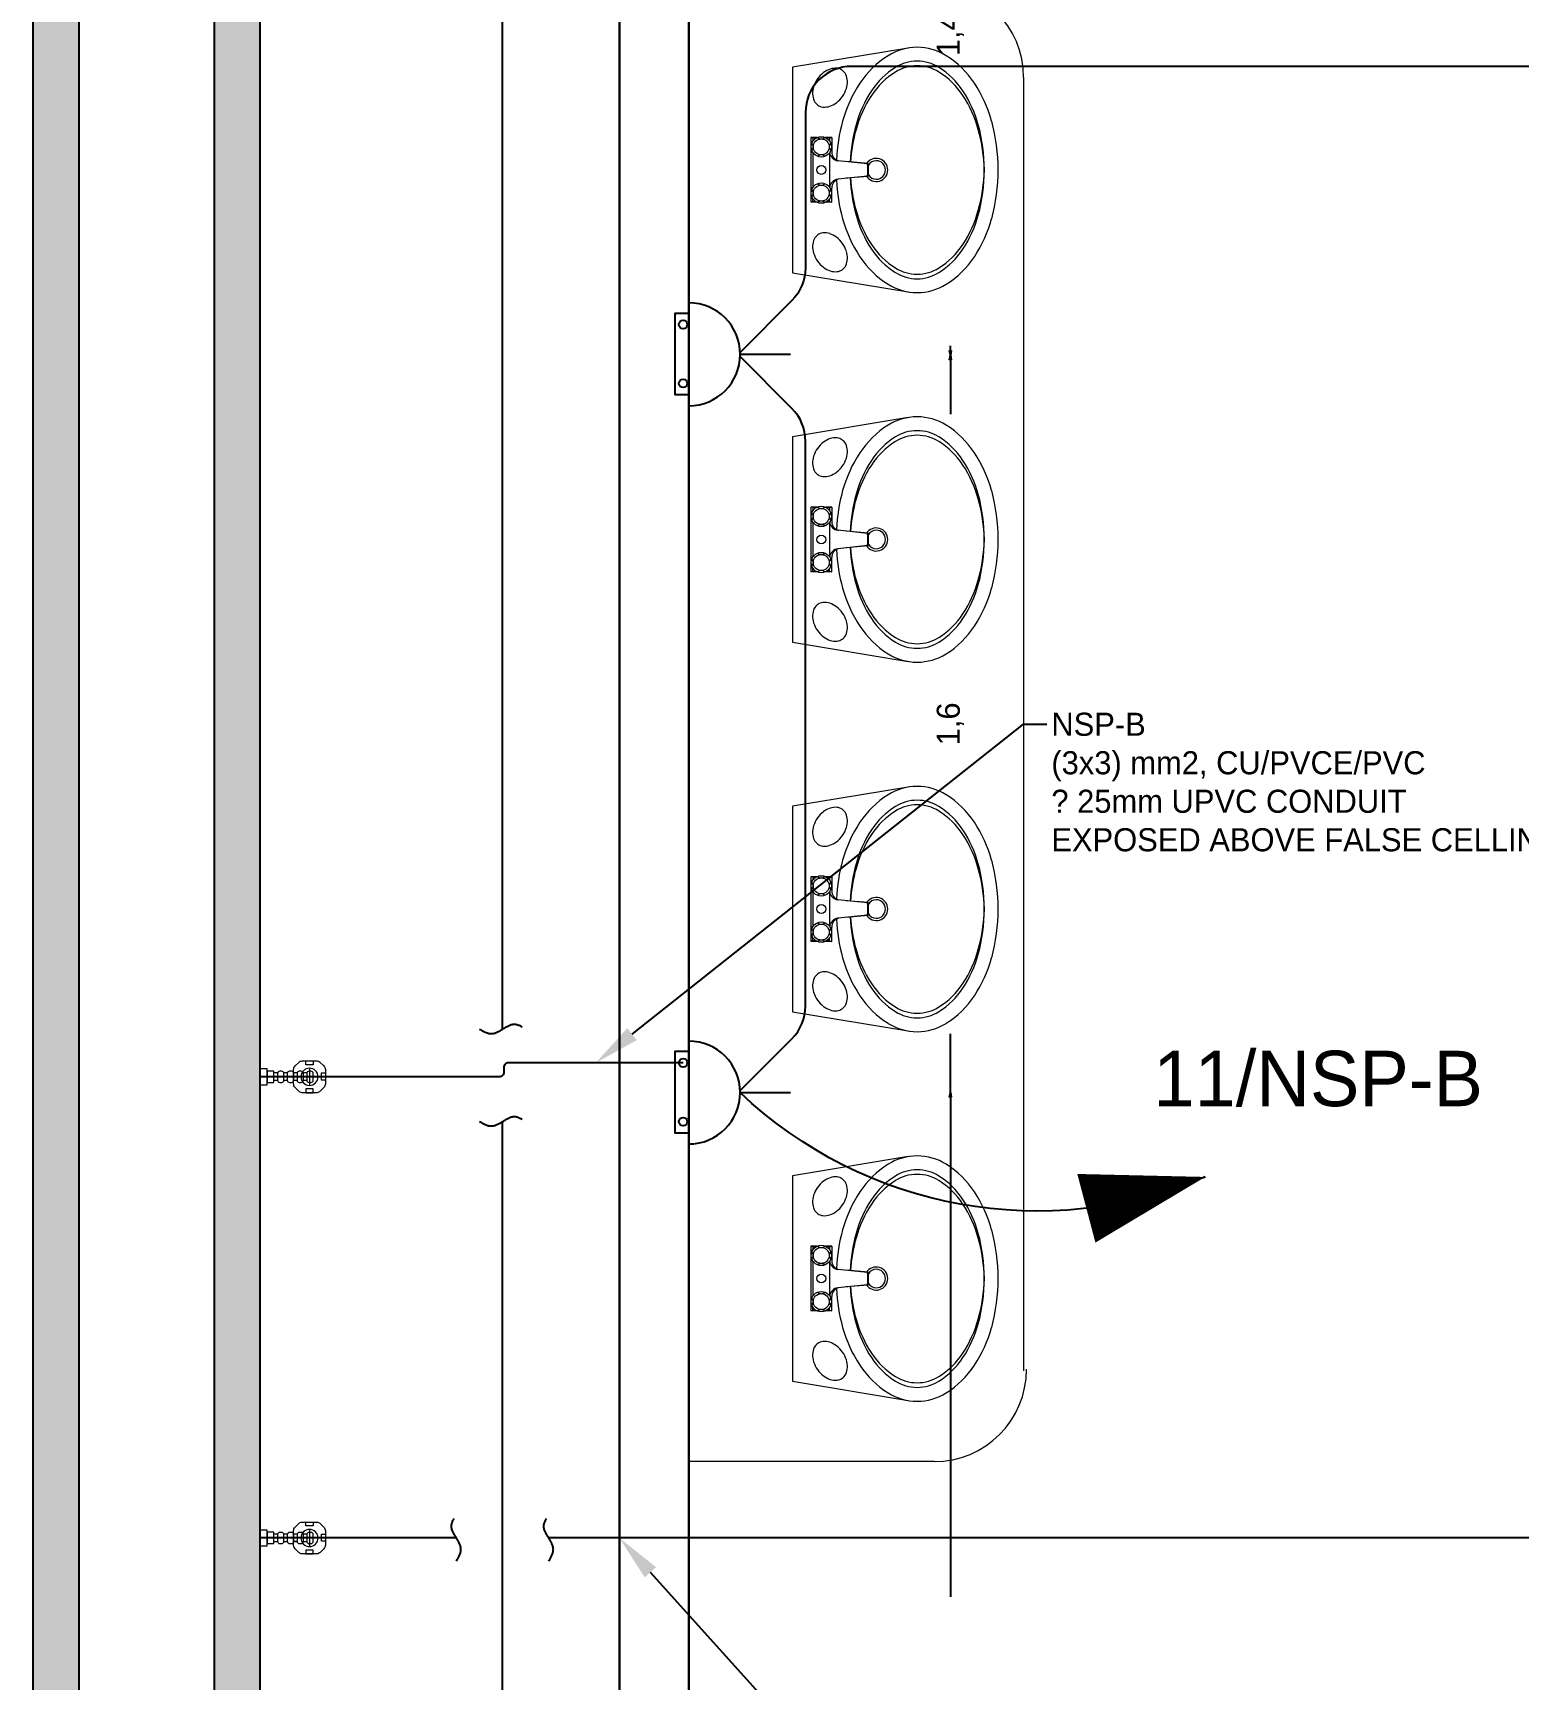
# Model space of a CAD drawing. Extents: x -1451 to 148, y -12854 to 856.
# Drawn here: x 44.856 to 48.07, y 341.45 to 345.014 of the extents above; entities that cross this region are included whole.
import ezdxf
from ezdxf import colors
from ezdxf.entities.mleader import LeaderData, LeaderLine
from ezdxf.enums import TextEntityAlignment as Align
from ezdxf.math import Vec2, Vec3

# ---------------------------------------------------------------- set-up
doc = ezdxf.new("R2010")
doc.units = 0
doc.header["$LTSCALE"] = 0.15
doc.linetypes.add('CONTINOUS', pattern=[0])
doc.linetypes.add('HIDDEN', pattern=[0.375, 0.25, -0.125])
doc.layers.get('0').update_dxf_attribs({"color": 252})
doc.layers.get('Defpoints').update_dxf_attribs({"color": 252})
for name, color, linetype in [('0 BDH', 252, 'Continuous'), ('0 NORMAL WIRING', 252, 'Continuous'), ('0 sockets', 252, 'Continuous'), ('0 TEXTT', 4, 'Continuous'), ('0 TRATS', 252, 'Continuous'), ('0 WIRING 3', 4, 'Continuous'), ('AUTOINCR', 7, 'Continuous'), ('CPTOOLS-TRAY', 1, 'Continuous'), ('E-SOCK', 2, 'Continuous'), ('TEXT', 3, 'Continuous'), ('WIRING', 4, 'Continuous')]:
    doc.layers.add(name, color=color, linetype=linetype)
for name, color, linetype, lineweight in [('0 DIM', 6, 'Continuous', 5), ('0 LEGEND', 140, 'Continuous', 0), ('anal', 252, 'Continuous', 20), ('EL-PULL BOX-50', 3, 'Continuous', 0), ('FIXT', 252, 'Continuous', 9), ('TMG-LC-ACCEORISE', 1, 'Continuous', 0), ('wall', 252, 'Continuous', 30)]:
    doc.layers.add(name, color=color, linetype=linetype, lineweight=lineweight)
doc.dimstyles.new('ISO-25', dxfattribs={"dimtxt": 0.05, "dimasz": 0.01, "dimexe": 0, "dimexo": 0, "dimtad": 0, "dimtoh": 1, "dimtxsty": 'Standard', "dimblk": 'CLOSED', "dimcen": 2.5, "dimse1": 1, "dimse2": 1, "dimclrd": 1, "dimadec": 0, "dimazin": 0, "dimtfac": 1, "dimtix": 1, "dimtmove": 1, "dimatfit": 0, "dimfxl": 1, "dimarcsym": 0})

# ---------------------------------------------------------------- blocks, each defined once
blk = doc.blocks.new('ARCH')
at = {"layer": 'anal'}
for p, q in [((47, 344.9171), (47, 342.1171)), ((46.8062, 341.9207), (46.275, 341.9207))]:
    blk.add_line(p, q, dxfattribs=at)
for centre, start, end in [((46.8, 344.9171), 0, 90), ((46.8062, 342.1207), 270, 0)]:
    blk.add_arc(centre, 0.2, start, end, dxfattribs=at)
at = {"layer": 'FIXT'}
for p, q in [((46.7501, 344.981), (46.5, 344.9396)), ((46.5, 344.9396), (46.5, 344.4946)), ((46.544, 344.7861), (46.5395, 344.7871)), ((46.5528, 344.7871), (46.5395, 344.7871)), ((46.5395, 344.7871), (46.5395, 344.6471)), ((46.544, 344.7861), (46.544, 344.7797)), ((46.5509, 344.7861), (46.544, 344.7861)), ((46.5845, 344.7871), (46.5712, 344.7871)), ((46.58, 344.7861), (46.5731, 344.7861)), ((46.58, 344.7861), (46.5845, 344.7871)), ((46.58, 344.7861), (46.58, 344.7797)), ((46.5845, 344.7871), (46.5845, 344.7562)), ((46.544, 344.7544), (46.544, 344.6797)), ((46.58, 344.7544), (46.58, 344.6797)), ((46.6621, 344.7303), (46.5979, 344.737)), ((46.6635, 344.7311), (46.616, 344.7351)), ((46.6621, 344.7303), (46.6635, 344.7311)), ((46.6621, 344.7038), (46.5979, 344.6971)), ((46.6635, 344.7031), (46.616, 344.699)), ((46.6621, 344.7038), (46.6635, 344.7031)), ((46.544, 344.6481), (46.544, 344.6544)), ((46.58, 344.6481), (46.58, 344.6544)), ((46.5845, 344.6471), (46.5845, 344.6779)), ((46.544, 344.6481), (46.5395, 344.6471)), ((46.5528, 344.6471), (46.5395, 344.6471)), ((46.5509, 344.6481), (46.544, 344.6481)), ((46.5845, 344.6471), (46.5712, 344.6471)), ((46.58, 344.6481), (46.5731, 344.6481)), ((46.58, 344.6481), (46.5845, 344.6471)), ((46.5, 344.4946), (46.7501, 344.4532)), ((46.7501, 344.181), (46.5, 344.1396)), ((46.5, 344.1396), (46.5, 343.6946)), ((46.544, 343.9861), (46.5395, 343.9871)), ((46.5528, 343.9871), (46.5395, 343.9871)), ((46.5395, 343.9871), (46.5395, 343.8471)), ((46.544, 343.9861), (46.544, 343.9797)), ((46.5509, 343.9861), (46.544, 343.9861)), ((46.5845, 343.9871), (46.5712, 343.9871)), ((46.58, 343.9861), (46.5731, 343.9861)), ((46.58, 343.9861), (46.5845, 343.9871)), ((46.58, 343.9861), (46.58, 343.9797)), ((46.5845, 343.9871), (46.5845, 343.9562)), ((46.544, 343.9544), (46.544, 343.8797)), ((46.58, 343.9544), (46.58, 343.8797)), ((46.6621, 343.9303), (46.5979, 343.937)), ((46.6621, 343.9038), (46.5979, 343.8971)), ((46.6635, 343.9311), (46.616, 343.9351)), ((46.6621, 343.9303), (46.6635, 343.9311)), ((46.6621, 343.9038), (46.6635, 343.9031)), ((46.5845, 343.8471), (46.5845, 343.8779)), ((46.6635, 343.9031), (46.616, 343.899)), ((46.544, 343.8481), (46.5395, 343.8471)), ((46.5528, 343.8471), (46.5395, 343.8471)), ((46.544, 343.8481), (46.544, 343.8544)), ((46.5509, 343.8481), (46.544, 343.8481)), ((46.5845, 343.8471), (46.5712, 343.8471)), ((46.58, 343.8481), (46.5731, 343.8481)), ((46.58, 343.8481), (46.58, 343.8544)), ((46.58, 343.8481), (46.5845, 343.8471)), ((46.5, 343.6946), (46.7501, 343.6532)), ((46.7501, 343.381), (46.5, 343.3396)), ((46.5, 343.3396), (46.5, 342.8946)), ((46.5395, 343.1871), (46.5395, 343.0471)), ((46.544, 343.1861), (46.5395, 343.1871)), ((46.5528, 343.1871), (46.5395, 343.1871)), ((46.544, 343.1861), (46.544, 343.1797)), ((46.5509, 343.1861), (46.544, 343.1861)), ((46.5845, 343.1871), (46.5712, 343.1871)), ((46.58, 343.1861), (46.5731, 343.1861)), ((46.58, 343.1861), (46.5845, 343.1871)), ((46.58, 343.1861), (46.58, 343.1797)), ((46.5845, 343.1871), (46.5845, 343.1562)), ((46.544, 343.1544), (46.544, 343.0797)), ((46.58, 343.1544), (46.58, 343.0797)), ((46.6621, 343.1303), (46.5979, 343.137)), ((46.6635, 343.1311), (46.616, 343.1351)), ((46.6621, 343.1303), (46.6635, 343.1311)), ((46.6621, 343.1038), (46.5979, 343.0971)), ((46.6635, 343.1031), (46.616, 343.099)), ((46.6621, 343.1038), (46.6635, 343.1031)), ((46.544, 343.0481), (46.544, 343.0544)), ((46.58, 343.0481), (46.58, 343.0544)), ((46.5845, 343.0471), (46.5845, 343.0779)), ((46.544, 343.0481), (46.5395, 343.0471)), ((46.5528, 343.0471), (46.5395, 343.0471)), ((46.5509, 343.0481), (46.544, 343.0481)), ((46.5845, 343.0471), (46.5712, 343.0471)), ((46.58, 343.0481), (46.5731, 343.0481)), ((46.58, 343.0481), (46.5845, 343.0471)), ((46.5, 342.8946), (46.7501, 342.8532)), ((46.7501, 342.581), (46.5, 342.5396)), ((46.5, 342.5396), (46.5, 342.0946)), ((46.544, 342.3861), (46.5395, 342.3871)), ((46.5528, 342.3871), (46.5395, 342.3871)), ((46.5395, 342.3871), (46.5395, 342.2471)), ((46.544, 342.3861), (46.544, 342.3797)), ((46.5509, 342.3861), (46.544, 342.3861)), ((46.5845, 342.3871), (46.5712, 342.3871)), ((46.58, 342.3861), (46.5731, 342.3861)), ((46.58, 342.3861), (46.5845, 342.3871)), ((46.58, 342.3861), (46.58, 342.3797)), ((46.5845, 342.3871), (46.5845, 342.3562)), ((46.544, 342.3544), (46.544, 342.2797)), ((46.58, 342.3544), (46.58, 342.2797)), ((46.6621, 342.3303), (46.5979, 342.337)), ((46.6621, 342.3038), (46.5979, 342.2971)), ((46.6635, 342.3311), (46.616, 342.3351)), ((46.6635, 342.3031), (46.616, 342.299)), ((46.6621, 342.3303), (46.6635, 342.3311)), ((46.6621, 342.3038), (46.6635, 342.3031)), ((46.5845, 342.2471), (46.5845, 342.2779)), ((46.544, 342.2481), (46.5395, 342.2471)), ((46.5528, 342.2471), (46.5395, 342.2471)), ((46.544, 342.2481), (46.544, 342.2544)), ((46.5509, 342.2481), (46.544, 342.2481)), ((46.5845, 342.2471), (46.5712, 342.2471)), ((46.58, 342.2481), (46.5731, 342.2481)), ((46.58, 342.2481), (46.58, 342.2544)), ((46.58, 342.2481), (46.5845, 342.2471)), ((46.5, 342.0946), (46.7501, 342.0532))]:
    blk.add_line(p, q, dxfattribs=at)
for centre, radius in [((46.562, 344.7671), 0.022), ((46.562, 344.7671), 0.0173), ((46.562, 344.7171), 0.0095), ((46.562, 344.6671), 0.022), ((46.562, 344.6671), 0.0173), ((46.562, 343.9671), 0.022), ((46.562, 343.9671), 0.0173), ((46.562, 343.9171), 0.0095), ((46.562, 343.8671), 0.022), ((46.562, 343.8671), 0.0173), ((46.562, 343.1671), 0.022), ((46.562, 343.1671), 0.0173), ((46.562, 343.1171), 0.0095), ((46.562, 343.0671), 0.022), ((46.562, 343.0671), 0.0173), ((46.562, 342.3671), 0.022), ((46.562, 342.3671), 0.0173), ((46.562, 342.3171), 0.0095), ((46.562, 342.2671), 0.022), ((46.562, 342.2671), 0.0173)]:
    blk.add_circle(centre, radius, dxfattribs=at)
for centre, radius, start, end in [((46.7695, 344.864), 0.1186, 90, 122.0725), ((46.7695, 344.864), 0.1186, 57.9275, 90), ((46.5924, 344.9013), 0.036, 84.0705, 108.3103), ((46.8136, 344.7936), 0.2016, 122.0725, 146.5346), ((46.8136, 344.7936), 0.1716, 122.0725, 146.5346), ((46.7695, 344.864), 0.0886, 90, 122.0725), ((46.7695, 344.854), 0.0886, 90, 122.0725), ((46.7695, 344.864), 0.0886, 57.9275, 90), ((46.7695, 344.854), 0.0886, 57.9275, 90), ((46.7254, 344.7936), 0.1716, 33.4654, 57.9275), ((46.7254, 344.7936), 0.2016, 33.4654, 57.9275), ((46.6056, 344.8779), 0.0632, 145, 162.1518), ((46.6056, 344.8779), 0.0632, 127.8482, 145), ((46.5961, 344.8902), 0.0477, 108.3103, 127.8482), ((46.5936, 344.9135), 0.0237, 55, 84.0705), ((46.5936, 344.9135), 0.0237, 25.9295, 55), ((46.8836, 344.7474), 0.2855, 146.5346, 164.6876), ((46.5826, 344.9082), 0.036, 1.6897, 25.9295), ((46.5708, 344.9078), 0.0477, 342.1518, 1.6897), ((46.8136, 344.7836), 0.1716, 122.0725, 146.5346), ((46.7254, 344.7836), 0.1716, 33.4654, 57.9275), ((46.6554, 344.7474), 0.2855, 15.3124, 33.4654), ((46.5908, 344.8827), 0.0477, 162.1518, 181.6897), ((46.5791, 344.8823), 0.036, 181.6897, 205.9295), ((46.568, 344.8769), 0.0237, 205.9295, 235), ((46.5561, 344.9126), 0.0632, 307.8482, 325), ((46.5561, 344.9126), 0.0632, 325, 342.1518), ((46.8836, 344.7474), 0.2555, 146.5346, 164.6876), ((46.8836, 344.7374), 0.2555, 146.5346, 164.6876), ((46.6554, 344.7474), 0.2555, 15.3124, 33.4654), ((46.6554, 344.7374), 0.2555, 15.3124, 33.4654), ((46.568, 344.8769), 0.0237, 235, 264.0705), ((46.5693, 344.8892), 0.036, 264.0705, 288.3103), ((46.5656, 344.9003), 0.0477, 288.3103, 307.8482), ((46.9943, 344.7171), 0.4003, 164.6876, 176.8829), ((46.9943, 344.7171), 0.3703, 164.6876, 177.3133), ((46.9943, 344.7071), 0.3703, 164.6876, 175.771), ((46.5447, 344.7171), 0.3703, 0, 15.3124), ((46.5447, 344.7071), 0.3703, 1.5476, 15.3124), ((46.5447, 344.7171), 0.4003, 0, 15.3124), ((46.5333, 344.7671), 0.0115, 315.8561, 44.1439), ((46.562, 344.7958), 0.0115, 225.8561, 314.1439), ((46.5907, 344.7671), 0.0115, 135.8561, 224.1439), ((46.562, 344.7383), 0.0115, 45.8561, 134.1439), ((46.6, 344.7569), 0.02, 186.6527, 264.0223), ((46.6045, 344.7562), 0.02, 180, 254.9387), ((46.681, 344.7171), 0.025, 211.8827, 148.1173), ((46.5652, 344.7171), 0.0978, 352.2121, 7.7879), ((46.5655, 344.7171), 0.099, 351.872, 8.128), ((46.681, 344.7171), 0.02, 90, 148.5007), ((46.681, 344.7171), 0.02, 270, 90), ((46.6, 344.6772), 0.02, 95.9777, 173.3473), ((46.6045, 344.6779), 0.02, 105.0613, 180), ((46.9943, 344.7171), 0.4003, 183.1171, 195.3124), ((46.9943, 344.7171), 0.3703, 182.6867, 195.3124), ((46.9943, 344.7271), 0.3703, 184.229, 195.3124), ((46.681, 344.7171), 0.02, 211.4993, 270), ((46.5447, 344.7271), 0.3703, 344.6876, 358.4524), ((46.5447, 344.7171), 0.3703, 344.6876, 0), ((46.5447, 344.7171), 0.4003, 344.6876, 0), ((46.5333, 344.6671), 0.0115, 315.8561, 44.1439), ((46.562, 344.6958), 0.0115, 225.8561, 314.1439), ((46.5907, 344.6671), 0.0115, 135.8561, 224.1439), ((46.562, 344.6383), 0.0115, 45.8561, 134.1439), ((46.8836, 344.6968), 0.2555, 195.3124, 213.4654), ((46.8836, 344.6868), 0.2555, 195.3124, 213.4654), ((46.6554, 344.6968), 0.2555, 326.5346, 344.6876), ((46.6554, 344.6868), 0.2555, 326.5346, 344.6876), ((46.5693, 344.545), 0.036, 71.6897, 95.9295), ((46.8836, 344.6868), 0.2855, 195.3124, 213.4654), ((46.6554, 344.6868), 0.2855, 326.5346, 344.6876), ((46.5791, 344.5518), 0.036, 154.0705, 178.3103), ((46.5908, 344.5515), 0.0477, 178.3103, 197.8482), ((46.568, 344.5572), 0.0237, 125, 154.0705), ((46.568, 344.5572), 0.0237, 95.9295, 125), ((46.5656, 344.5338), 0.0477, 52.1518, 71.6897), ((46.5561, 344.5216), 0.0632, 35, 52.1518), ((46.5561, 344.5216), 0.0632, 17.8482, 35), ((46.8136, 344.6505), 0.1716, 213.4654, 237.9275), ((46.8136, 344.6405), 0.1716, 213.4654, 237.9275), ((46.7254, 344.6505), 0.1716, 302.0725, 326.5346), ((46.7254, 344.6405), 0.1716, 302.0725, 326.5346), ((46.6056, 344.5562), 0.0632, 197.8482, 215), ((46.6056, 344.5562), 0.0632, 215, 232.1518), ((46.5936, 344.5206), 0.0237, 305, 334.0705), ((46.5826, 344.526), 0.036, 334.0705, 358.3103), ((46.5708, 344.5263), 0.0477, 358.3103, 17.8482), ((46.8136, 344.6405), 0.2016, 213.4654, 237.9275), ((46.7254, 344.6405), 0.2016, 302.0725, 326.5346), ((46.5961, 344.544), 0.0477, 232.1518, 251.6897), ((46.5924, 344.5328), 0.036, 251.6897, 275.9295), ((46.5936, 344.5206), 0.0237, 275.9295, 305), ((46.7695, 344.5801), 0.0886, 237.9275, 270), ((46.7695, 344.5701), 0.0886, 237.9275, 270), ((46.7695, 344.5801), 0.0886, 270, 302.0725), ((46.7695, 344.5701), 0.0886, 270, 302.0725), ((46.7695, 344.5701), 0.1186, 237.9275, 270), ((46.7695, 344.5701), 0.1186, 270, 302.0725), ((46.8136, 343.9936), 0.2016, 122.0725, 146.5346), ((46.7695, 344.064), 0.1186, 90, 122.0725), ((46.7695, 344.064), 0.1186, 57.9275, 90), ((46.7254, 343.9936), 0.2016, 33.4654, 57.9275), ((46.6056, 344.0779), 0.0632, 127.8482, 145), ((46.5961, 344.0902), 0.0477, 108.3103, 127.8482), ((46.5924, 344.1013), 0.036, 84.0705, 108.3103), ((46.5936, 344.1135), 0.0237, 55, 84.0705), ((46.5936, 344.1135), 0.0237, 25.9295, 55), ((46.5826, 344.1082), 0.036, 1.6897, 25.9295), ((46.8136, 343.9936), 0.1716, 122.0725, 146.5346), ((46.8136, 343.9836), 0.1716, 122.0725, 146.5346), ((46.7695, 344.064), 0.0886, 90, 122.0725), ((46.7695, 344.054), 0.0886, 90, 122.0725), ((46.7695, 344.064), 0.0886, 57.9275, 90), ((46.7695, 344.054), 0.0886, 57.9275, 90), ((46.7254, 343.9936), 0.1716, 33.4654, 57.9275), ((46.7254, 343.9836), 0.1716, 33.4654, 57.9275), ((46.5908, 344.0827), 0.0477, 162.1518, 181.6897), ((46.6056, 344.0779), 0.0632, 145, 162.1518), ((46.5561, 344.1126), 0.0632, 325, 342.1518), ((46.8836, 343.9474), 0.2855, 146.5346, 164.6876), ((46.5708, 344.1078), 0.0477, 342.1518, 1.6897), ((46.8836, 343.9474), 0.2555, 146.5346, 164.6876), ((46.6554, 343.9474), 0.2555, 15.3124, 33.4654), ((46.6554, 343.9474), 0.2855, 15.3124, 33.4654), ((46.5791, 344.0823), 0.036, 181.6897, 205.9295), ((46.568, 344.0769), 0.0237, 205.9295, 235), ((46.568, 344.0769), 0.0237, 235, 264.0705), ((46.5693, 344.0892), 0.036, 264.0705, 288.3103), ((46.5656, 344.1003), 0.0477, 288.3103, 307.8482), ((46.5561, 344.1126), 0.0632, 307.8482, 325), ((46.8836, 343.9374), 0.2555, 146.5346, 164.6876), ((46.6554, 343.9374), 0.2555, 15.3124, 33.4654), ((46.9943, 343.9171), 0.4003, 164.6876, 176.8829), ((46.9943, 343.9171), 0.3703, 164.6876, 177.3133), ((46.5447, 343.9171), 0.3703, 0, 15.3124), ((46.5447, 343.9171), 0.4003, 0, 15.3124), ((46.5333, 343.9671), 0.0115, 315.8561, 44.1439), ((46.562, 343.9958), 0.0115, 225.8561, 314.1439), ((46.5907, 343.9671), 0.0115, 135.8561, 224.1439), ((46.9943, 343.9071), 0.3703, 164.6876, 175.771), ((46.5447, 343.9071), 0.3703, 1.5476, 15.3124), ((46.562, 343.9383), 0.0115, 45.8561, 134.1439), ((46.6, 343.9569), 0.02, 186.6527, 264.0223), ((46.6045, 343.9562), 0.02, 180, 254.9387), ((46.681, 343.9171), 0.025, 211.8827, 148.1173), ((46.5652, 343.9171), 0.0978, 352.2121, 7.7879), ((46.5655, 343.9171), 0.099, 351.872, 8.128), ((46.681, 343.9171), 0.02, 90, 148.5007), ((46.681, 343.9171), 0.02, 211.4993, 270), ((46.681, 343.9171), 0.02, 270, 90), ((46.5447, 343.9271), 0.3703, 344.6876, 358.4524), ((46.5447, 343.9171), 0.3703, 344.6876, 0), ((46.5447, 343.9171), 0.4003, 344.6876, 0), ((46.5333, 343.8671), 0.0115, 315.8561, 44.1439), ((46.562, 343.8958), 0.0115, 225.8561, 314.1439), ((46.5907, 343.8671), 0.0115, 135.8561, 224.1439), ((46.6, 343.8772), 0.02, 95.9777, 173.3473), ((46.6045, 343.8779), 0.02, 105.0613, 180), ((46.9943, 343.9171), 0.4003, 183.1171, 195.3124), ((46.9943, 343.9171), 0.3703, 182.6867, 195.3124), ((46.9943, 343.9271), 0.3703, 184.229, 195.3124), ((46.562, 343.8383), 0.0115, 45.8561, 134.1439), ((46.8836, 343.8868), 0.2855, 195.3124, 213.4654), ((46.8836, 343.8968), 0.2555, 195.3124, 213.4654), ((46.8836, 343.8868), 0.2555, 195.3124, 213.4654), ((46.6554, 343.8968), 0.2555, 326.5346, 344.6876), ((46.6554, 343.8868), 0.2555, 326.5346, 344.6876), ((46.6554, 343.8868), 0.2855, 326.5346, 344.6876), ((46.5791, 343.7518), 0.036, 154.0705, 178.3103), ((46.568, 343.7572), 0.0237, 125, 154.0705), ((46.568, 343.7572), 0.0237, 95.9295, 125), ((46.5693, 343.745), 0.036, 71.6897, 95.9295), ((46.5656, 343.7338), 0.0477, 52.1518, 71.6897), ((46.5561, 343.7216), 0.0632, 35, 52.1518), ((46.5908, 343.7515), 0.0477, 178.3103, 197.8482), ((46.6056, 343.7562), 0.0632, 197.8482, 215), ((46.5561, 343.7216), 0.0632, 17.8482, 35), ((46.5708, 343.7263), 0.0477, 358.3103, 17.8482), ((46.8136, 343.8405), 0.2016, 213.4654, 237.9275), ((46.8136, 343.8505), 0.1716, 213.4654, 237.9275), ((46.8136, 343.8405), 0.1716, 213.4654, 237.9275), ((46.7254, 343.8505), 0.1716, 302.0725, 326.5346), ((46.7254, 343.8405), 0.1716, 302.0725, 326.5346), ((46.7254, 343.8405), 0.2016, 302.0725, 326.5346), ((46.6056, 343.7562), 0.0632, 215, 232.1518), ((46.5961, 343.744), 0.0477, 232.1518, 251.6897), ((46.5924, 343.7328), 0.036, 251.6897, 275.9295), ((46.5936, 343.7206), 0.0237, 275.9295, 305), ((46.5936, 343.7206), 0.0237, 305, 334.0705), ((46.5826, 343.726), 0.036, 334.0705, 358.3103), ((46.7695, 343.7801), 0.0886, 237.9275, 270), ((46.7695, 343.7701), 0.0886, 237.9275, 270), ((46.7695, 343.7801), 0.0886, 270, 302.0725), ((46.7695, 343.7701), 0.0886, 270, 302.0725), ((46.7695, 343.7701), 0.1186, 237.9275, 270), ((46.7695, 343.7701), 0.1186, 270, 302.0725), ((46.7695, 343.264), 0.1186, 90, 122.0725), ((46.7695, 343.264), 0.1186, 57.9275, 90), ((46.5961, 343.2902), 0.0477, 108.3103, 127.8482), ((46.5924, 343.3013), 0.036, 84.0705, 108.3103), ((46.5936, 343.3135), 0.0237, 55, 84.0705), ((46.8136, 343.1936), 0.2016, 122.0725, 146.5346), ((46.8136, 343.1936), 0.1716, 122.0725, 146.5346), ((46.7695, 343.264), 0.0886, 90, 122.0725), ((46.7695, 343.254), 0.0886, 90, 122.0725), ((46.7695, 343.264), 0.0886, 57.9275, 90), ((46.7695, 343.254), 0.0886, 57.9275, 90), ((46.7254, 343.1936), 0.1716, 33.4654, 57.9275), ((46.7254, 343.1936), 0.2016, 33.4654, 57.9275), ((46.6056, 343.2779), 0.0632, 145, 162.1518), ((46.6056, 343.2779), 0.0632, 127.8482, 145), ((46.5936, 343.3135), 0.0237, 25.9295, 55), ((46.8836, 343.1474), 0.2855, 146.5346, 164.6876), ((46.5826, 343.3082), 0.036, 1.6897, 25.9295), ((46.5708, 343.3078), 0.0477, 342.1518, 1.6897), ((46.8136, 343.1836), 0.1716, 122.0725, 146.5346), ((46.7254, 343.1836), 0.1716, 33.4654, 57.9275), ((46.6554, 343.1474), 0.2855, 15.3124, 33.4654), ((46.5908, 343.2827), 0.0477, 162.1518, 181.6897), ((46.5791, 343.2823), 0.036, 181.6897, 205.9295), ((46.568, 343.2769), 0.0237, 205.9295, 235), ((46.5656, 343.3003), 0.0477, 288.3103, 307.8482), ((46.5561, 343.3126), 0.0632, 307.8482, 325), ((46.5561, 343.3126), 0.0632, 325, 342.1518), ((46.8836, 343.1474), 0.2555, 146.5346, 164.6876), ((46.8836, 343.1374), 0.2555, 146.5346, 164.6876), ((46.6554, 343.1474), 0.2555, 15.3124, 33.4654), ((46.6554, 343.1374), 0.2555, 15.3124, 33.4654), ((46.568, 343.2769), 0.0237, 235, 264.0705), ((46.5693, 343.2892), 0.036, 264.0705, 288.3103), ((46.9943, 343.1171), 0.4003, 164.6876, 176.8829), ((46.9943, 343.1171), 0.3703, 164.6876, 177.3133), ((46.9943, 343.1071), 0.3703, 164.6876, 175.771), ((46.5447, 343.1171), 0.3703, 0, 15.3124), ((46.5447, 343.1071), 0.3703, 1.5476, 15.3124), ((46.5447, 343.1171), 0.4003, 0, 15.3124), ((46.5333, 343.1671), 0.0115, 315.8561, 44.1439), ((46.562, 343.1958), 0.0115, 225.8561, 314.1439), ((46.5907, 343.1671), 0.0115, 135.8561, 224.1439), ((46.6045, 343.1562), 0.02, 180, 254.9387), ((46.562, 343.1383), 0.0115, 45.8561, 134.1439), ((46.6, 343.1569), 0.02, 186.6527, 264.0223), ((46.681, 343.1171), 0.025, 211.8827, 148.1173), ((46.5652, 343.1171), 0.0978, 352.2121, 7.7879), ((46.5655, 343.1171), 0.099, 351.872, 8.128), ((46.681, 343.1171), 0.02, 90, 148.5007), ((46.681, 343.1171), 0.02, 270, 90), ((46.562, 343.0958), 0.0115, 225.8561, 314.1439), ((46.6, 343.0772), 0.02, 95.9777, 173.3473), ((46.6045, 343.0779), 0.02, 105.0613, 180), ((46.9943, 343.1171), 0.4003, 183.1171, 195.3124), ((46.9943, 343.1171), 0.3703, 182.6867, 195.3124), ((46.9943, 343.1271), 0.3703, 184.229, 195.3124), ((46.681, 343.1171), 0.02, 211.4993, 270), ((46.5447, 343.1271), 0.3703, 344.6876, 358.4524), ((46.5447, 343.1171), 0.3703, 344.6876, 0), ((46.5447, 343.1171), 0.4003, 344.6876, 0), ((46.5333, 343.0671), 0.0115, 315.8561, 44.1439), ((46.562, 343.0383), 0.0115, 45.8561, 134.1439), ((46.5907, 343.0671), 0.0115, 135.8561, 224.1439), ((46.8836, 343.0968), 0.2555, 195.3124, 213.4654), ((46.8836, 343.0868), 0.2555, 195.3124, 213.4654), ((46.6554, 343.0968), 0.2555, 326.5346, 344.6876), ((46.6554, 343.0868), 0.2555, 326.5346, 344.6876), ((46.568, 342.9572), 0.0237, 95.9295, 125), ((46.5693, 342.945), 0.036, 71.6897, 95.9295), ((46.5656, 342.9338), 0.0477, 52.1518, 71.6897), ((46.8836, 343.0868), 0.2855, 195.3124, 213.4654), ((46.6554, 343.0868), 0.2855, 326.5346, 344.6876), ((46.5791, 342.9518), 0.036, 154.0705, 178.3103), ((46.5908, 342.9515), 0.0477, 178.3103, 197.8482), ((46.568, 342.9572), 0.0237, 125, 154.0705), ((46.5561, 342.9216), 0.0632, 35, 52.1518), ((46.5561, 342.9216), 0.0632, 17.8482, 35), ((46.8136, 343.0505), 0.1716, 213.4654, 237.9275), ((46.8136, 343.0405), 0.1716, 213.4654, 237.9275), ((46.7254, 343.0505), 0.1716, 302.0725, 326.5346), ((46.7254, 343.0405), 0.1716, 302.0725, 326.5346), ((46.6056, 342.9562), 0.0632, 197.8482, 215), ((46.6056, 342.9562), 0.0632, 215, 232.1518), ((46.5961, 342.944), 0.0477, 232.1518, 251.6897), ((46.5936, 342.9206), 0.0237, 305, 334.0705), ((46.5826, 342.926), 0.036, 334.0705, 358.3103), ((46.5708, 342.9263), 0.0477, 358.3103, 17.8482), ((46.8136, 343.0405), 0.2016, 213.4654, 237.9275), ((46.7254, 343.0405), 0.2016, 302.0725, 326.5346), ((46.5924, 342.9328), 0.036, 251.6897, 275.9295), ((46.5936, 342.9206), 0.0237, 275.9295, 305), ((46.7695, 342.9801), 0.0886, 237.9275, 270), ((46.7695, 342.9701), 0.0886, 237.9275, 270), ((46.7695, 342.9801), 0.0886, 270, 302.0725), ((46.7695, 342.9701), 0.0886, 270, 302.0725), ((46.7695, 342.9701), 0.1186, 237.9275, 270), ((46.7695, 342.9701), 0.1186, 270, 302.0725), ((46.8136, 342.3936), 0.2016, 122.0725, 146.5346), ((46.7695, 342.464), 0.1186, 90, 122.0725), ((46.7695, 342.464), 0.0886, 90, 122.0725), ((46.7695, 342.464), 0.1186, 57.9275, 90), ((46.7695, 342.464), 0.0886, 57.9275, 90), ((46.7254, 342.3936), 0.2016, 33.4654, 57.9275), ((46.6056, 342.4779), 0.0632, 145, 162.1518), ((46.6056, 342.4779), 0.0632, 127.8482, 145), ((46.5961, 342.4902), 0.0477, 108.3103, 127.8482), ((46.5924, 342.5013), 0.036, 84.0705, 108.3103), ((46.5936, 342.5135), 0.0237, 55, 84.0705), ((46.5936, 342.5135), 0.0237, 25.9295, 55), ((46.5826, 342.5082), 0.036, 1.6897, 25.9295), ((46.8136, 342.3936), 0.1716, 122.0725, 146.5346), ((46.8136, 342.3836), 0.1716, 122.0725, 146.5346), ((46.7695, 342.454), 0.0886, 90, 122.0725), ((46.7695, 342.454), 0.0886, 57.9275, 90), ((46.7254, 342.3936), 0.1716, 33.4654, 57.9275), ((46.7254, 342.3836), 0.1716, 33.4654, 57.9275), ((46.5908, 342.4827), 0.0477, 162.1518, 181.6897), ((46.5791, 342.4823), 0.036, 181.6897, 205.9295), ((46.5561, 342.5126), 0.0632, 325, 342.1518), ((46.8836, 342.3474), 0.2855, 146.5346, 164.6876), ((46.5708, 342.5078), 0.0477, 342.1518, 1.6897), ((46.8836, 342.3474), 0.2555, 146.5346, 164.6876), ((46.8836, 342.3374), 0.2555, 146.5346, 164.6876), ((46.6554, 342.3474), 0.2555, 15.3124, 33.4654), ((46.6554, 342.3374), 0.2555, 15.3124, 33.4654), ((46.6554, 342.3474), 0.2855, 15.3124, 33.4654), ((46.568, 342.4769), 0.0237, 205.9295, 235), ((46.568, 342.4769), 0.0237, 235, 264.0705), ((46.5693, 342.4892), 0.036, 264.0705, 288.3103), ((46.5656, 342.5003), 0.0477, 288.3103, 307.8482), ((46.5561, 342.5126), 0.0632, 307.8482, 325), ((46.9943, 342.3171), 0.4003, 164.6876, 176.8829), ((46.9943, 342.3171), 0.3703, 164.6876, 177.3133), ((46.5447, 342.3171), 0.3703, 0, 15.3124), ((46.5447, 342.3171), 0.4003, 0, 15.3124), ((46.5333, 342.3671), 0.0115, 315.8561, 44.1439), ((46.562, 342.3958), 0.0115, 225.8561, 314.1439), ((46.5907, 342.3671), 0.0115, 135.8561, 224.1439), ((46.9943, 342.3071), 0.3703, 164.6876, 175.771), ((46.5447, 342.3071), 0.3703, 1.5476, 15.3124), ((46.562, 342.3383), 0.0115, 45.8561, 134.1439), ((46.6, 342.3569), 0.02, 186.6527, 264.0223), ((46.6045, 342.3562), 0.02, 180, 254.9387), ((46.681, 342.3171), 0.025, 211.8827, 148.1173), ((46.681, 342.3171), 0.02, 90, 148.5007), ((46.681, 342.3171), 0.02, 270, 90), ((46.5652, 342.3171), 0.0978, 352.2121, 7.7879), ((46.5655, 342.3171), 0.099, 351.872, 8.128), ((46.681, 342.3171), 0.02, 211.4993, 270), ((46.5447, 342.3271), 0.3703, 344.6876, 358.4524), ((46.5447, 342.3171), 0.3703, 344.6876, 0), ((46.5447, 342.3171), 0.4003, 344.6876, 0), ((46.5333, 342.2671), 0.0115, 315.8561, 44.1439), ((46.562, 342.2958), 0.0115, 225.8561, 314.1439), ((46.5907, 342.2671), 0.0115, 135.8561, 224.1439), ((46.6, 342.2772), 0.02, 95.9777, 173.3473), ((46.6045, 342.2779), 0.02, 105.0613, 180), ((46.9943, 342.3171), 0.4003, 183.1171, 195.3124), ((46.9943, 342.3171), 0.3703, 182.6867, 195.3124), ((46.9943, 342.3271), 0.3703, 184.229, 195.3124), ((46.562, 342.2383), 0.0115, 45.8561, 134.1439), ((46.8836, 342.2968), 0.2555, 195.3124, 213.4654), ((46.6554, 342.2968), 0.2555, 326.5346, 344.6876), ((46.8836, 342.2868), 0.2855, 195.3124, 213.4654), ((46.8836, 342.2868), 0.2555, 195.3124, 213.4654), ((46.6554, 342.2868), 0.2555, 326.5346, 344.6876), ((46.6554, 342.2868), 0.2855, 326.5346, 344.6876), ((46.5791, 342.1518), 0.036, 154.0705, 178.3103), ((46.568, 342.1572), 0.0237, 125, 154.0705), ((46.568, 342.1572), 0.0237, 95.9295, 125), ((46.5693, 342.145), 0.036, 71.6897, 95.9295), ((46.5656, 342.1338), 0.0477, 52.1518, 71.6897), ((46.5561, 342.1216), 0.0632, 35, 52.1518), ((46.5561, 342.1216), 0.0632, 17.8482, 35), ((46.5908, 342.1515), 0.0477, 178.3103, 197.8482), ((46.6056, 342.1562), 0.0632, 197.8482, 215), ((46.5826, 342.126), 0.036, 334.0705, 358.3103), ((46.5708, 342.1263), 0.0477, 358.3103, 17.8482), ((46.8136, 342.2405), 0.2016, 213.4654, 237.9275), ((46.8136, 342.2505), 0.1716, 213.4654, 237.9275), ((46.8136, 342.2405), 0.1716, 213.4654, 237.9275), ((46.7254, 342.2505), 0.1716, 302.0725, 326.5346), ((46.7254, 342.2405), 0.1716, 302.0725, 326.5346), ((46.7254, 342.2405), 0.2016, 302.0725, 326.5346), ((46.6056, 342.1562), 0.0632, 215, 232.1518), ((46.5961, 342.144), 0.0477, 232.1518, 251.6897), ((46.5924, 342.1328), 0.036, 251.6897, 275.9295), ((46.5936, 342.1206), 0.0237, 275.9295, 305), ((46.5936, 342.1206), 0.0237, 305, 334.0705), ((46.7695, 342.1801), 0.0886, 237.9275, 270), ((46.7695, 342.1701), 0.0886, 237.9275, 270), ((46.7695, 342.1801), 0.0886, 270, 302.0725), ((46.7695, 342.1701), 0.0886, 270, 302.0725), ((46.7695, 342.1701), 0.1186, 237.9275, 270), ((46.7695, 342.1701), 0.1186, 270, 302.0725)]:
    blk.add_arc(centre, radius, start, end, dxfattribs=at)
at = {"layer": 'wall'}
for p, q in [((46.125, 339.15), (46.125, 346.275)), ((46.275, 339.15), (46.275, 346.125))]:
    blk.add_line(p, q, dxfattribs=at)
blk = doc.blocks.new('s')
at = {"layer": '0 BDH', "linetype": 'ByBlock'}
h = blk.add_hatch(dxfattribs=at)
h.set_pattern_fill('ANGLE', color=2)
h.set_pattern_definition([(0, (-147.759, -393.318), (0, 6.985), [5.08, -1.905]), (90, (-147.759, -393.318), (-6.985, 4e-16), [5.08, -1.905])])
h.paths.add_polyline_path([(0.0729, 0.0022, 1), (0.0545, 0.0022, 1)])
at = {"layer": '0 BDH', "color": 6, "linetype": 'ByBlock'}
blk.add_lwpolyline([(-0.0887, 0.015), (0.0887, 0.015), (0.0887, -0.015), (-0.0887, -0.015)], close=True, dxfattribs=at)
for centre in [(-0.0637, 0.0022), (0.0637, 0.0022)]:
    blk.add_circle(centre, 0.00918, dxfattribs=at)
blk = doc.blocks.new('WATHERPROOF SOCKER S.PH')
at = {"layer": 'E-SOCK', "color": 6}
for p, q in [((0, 0.1114), (0, 0.2201)), ((-0.1671, 0), (0.1671, 0))]:
    blk.add_line(p, q, dxfattribs=at)
blk.add_arc((0, 0), 0.1114, 0, 180, dxfattribs=at)
at = {"layer": '0 BDH', "color": 6, "linetype": 'ByBlock'}
blk.add_blockref('s', (-0.0007, -0.0144), dxfattribs=at)
blk = doc.blocks.new('*U64')
at = {"transparency": 33554687}
blk.add_line((-558.4, 70.7), (-626.2, 129.6), dxfattribs=at)
blk.add_lwpolyline([(-626.2, 129.6, 0, 96, 0), (-492.9, 30.1, 96, 96, 0)], format="xyseb", dxfattribs=at)
at = {"ltscale": 0.2, "transparency": 33554687}
blk.add_arc((-214.3, 542.2), 583, 225.0509, 291.5678, dxfattribs=at)
blk = doc.blocks.new('N')
at = {"layer": 'TEXT', "transparency": 33554687, "xscale": -0.0016, "yscale": 0.0016, "zscale": 0.0016, "rotation": 68.01807446485657}
blk.add_blockref('*U64', (0, 0), dxfattribs=at)
blk = doc.blocks.new('*U243')
at = {"layer": 'CPTOOLS-TRAY'}
h = blk.add_hatch(dxfattribs=at)
h.set_pattern_fill('HEX', color=0, scale=0.005)
h.paths.add_polyline_path([(0.05, 6.7187), (-0.05, 6.7187), (-0.05, 0), (0.05, 0)])
at = {"layer": 'CPTOOLS-TRAY', "color": 0}
blk.add_lwpolyline([(0.05, 6.7187), (-0.05, 6.7187), (-0.05, 0), (0.05, 0)], close=True, dxfattribs=at)
blk = doc.blocks.new('C5A2A8X4T8')
at = {"layer": '0 TRATS', "color": 0, "linetype": 'ByBlock'}
blk.add_blockref('*U243', (44.9055, 340.4045), dxfattribs=at)
blk = doc.blocks.new('*U263')
at = {"layer": 'CPTOOLS-TRAY'}
h = blk.add_hatch(dxfattribs=at)
h.set_pattern_fill('HEX', color=0, scale=0.005)
h.paths.add_polyline_path([(0.05, 7.7953), (-0.05, 7.7953), (-0.05, 0), (0.05, 0)])
at = {"layer": 'CPTOOLS-TRAY', "color": 0}
blk.add_lwpolyline([(0.05, 7.7953), (-0.05, 7.7953), (-0.05, 0), (0.05, 0)], close=True, dxfattribs=at)
blk = doc.blocks.new('W2J0O4G0K3')
at = {"layer": '0 TRATS', "color": 0, "linetype": 'ByBlock'}
blk.add_blockref('*U263', (45.2977, 339.9419), dxfattribs=at)
blk = doc.blocks.new('endtick', base_point=(-3267.27, -69559.4))
at = {"layer": 'WIRING', "color": 2, "linetype": 'HIDDEN'}
blk.add_spline([(-3267.27, -69509.4), (-3276.985, -69534.4), (-3267.27, -69559.4), (-3256.425, -69584.4), (-3267.27, -69609.4)], degree=3, dxfattribs=at)
blk = doc.blocks.new('JUNCTION BOX 2')
at = {"layer": 'TMG-LC-ACCEORISE', "color": 1, "ltscale": 0.4}
blk.add_lwpolyline([(-27, -85), (27, -85, 0.198912), (40.5, -79.4), (53.9, -66, 0.198912), (59.5, -52.5), (59.5, 1.5, 0.198912), (53.9, 15), (40.5, 28.4, 0.198912), (27, 34), (-27, 34, 0.198912), (-40.5, 28.4), (-53.9, 15, 0.198912), (-59.5, 1.5), (-59.5, -25.5), (-59.5, -52.5, 0.198912), (-53.9, -66), (-40.5, -79.4, 0.198912)], format="xyb", close=True, dxfattribs=at)
for points in [[(-14.2, 34), (12.2, 34), (12.2, 19.6), (-14.2, 19.6)], [(-59.5, -12.3), (-59.5, -38.7), (-45.1, -38.7), (-45.1, -12.3)], [(59.5, -12.3), (59.5, -38.7), (45.1, -38.7), (45.1, -12.3)], [(-14.2, -85), (12.2, -85), (12.2, -70.6), (-14.2, -70.6)]]:
    blk.add_lwpolyline(points, close=True, dxfattribs=at)
at = {"layer": 'TMG-LC-ACCEORISE', "color": 1}
for points in [[(0, 6.7), (0, -57.7)], [(-32.2, -25.5), (32.2, -25.5)]]:
    blk.add_lwpolyline(points, dxfattribs=at)
blk.add_circle((0, -25.5), 32.2, dxfattribs=at)
blk = doc.blocks.new('EMT CON. ADAPTER')
at = {"linetype": 'CONTINOUS'}
for points in [[(-60, 25), (-60, -25), (-30, -25), (-30, 25)], [(0, 35), (-30, 35), (-30, -35), (0, -35)]]:
    blk.add_lwpolyline(points, close=True, dxfattribs=at)
blk = doc.blocks.new('WERG')
at = {"layer": '0 LEGEND', "color": 1, "ltscale": 0.05}
for p, q in [((-42.9, 16.2), (-42.9, -16.3)), ((-27.5, 26.2), (-32.9, 26.2)), ((-17.5, 16.9), (0, 16.9)), ((-17.5, -16.3), (-17.5, 16.2)), ((-32.9, -26.3), (-27.5, -26.3)), ((-17.5, -16.9), (0, -16.9))]:
    blk.add_line(p, q, dxfattribs=at)
for centre, start, end in [((-32.9, 16.2), 90.00021, 180.00021), ((-27.5, 16.2), 0.00021, 90.00021), ((-32.9, -16.3), 180.00021, 270.00021), ((-27.5, -16.3), 270.00021, 0.00021)]:
    blk.add_arc(centre, 10, start, end, dxfattribs=at)
blk = doc.blocks.new('*U304')
at = {"layer": '0 LEGEND', "ltscale": 0.05}
for p in [(-188.7, 0), (-145.8, 0), (-102.9, 0), (-60, 0)]:
    blk.add_blockref('WERG', p, dxfattribs=at)
at = {"layer": '0 LEGEND', "ltscale": 0.05, "xscale": -1, "rotation": 180}
blk.add_blockref('EMT CON. ADAPTER', (0, 0), dxfattribs=at)
blk = doc.blocks.new('DD')
at = {"layer": 'EL-PULL BOX-50', "extrusion": (-3.54521e-15, -0.013854, 0.999904), "xscale": -0.002311763713811701, "yscale": 0.002311763713811701, "zscale": 0.002311763713811699, "rotation": 180}
blk.add_blockref('JUNCTION BOX 2', (0, 0.367, -0.001), dxfattribs=at)
at = {"layer": 'EL-PULL BOX-50', "xscale": -0.001964999156739888, "yscale": 0.001964999156739888, "zscale": 0.001964999156739888, "rotation": 90}
blk.add_blockref('*U304', (0, 0), dxfattribs=at)
blk = doc.blocks.new('_Closed')
at = {"color": 0, "linetype": 'ByBlock', "lineweight": -2}
for p, q in [((-1, 0.17), (0, 0)), ((-1, 0.17), (-1, -0.17)), ((0, 0), (-1, -0.17)), ((0, 0), (-1, 0))]:
    blk.add_line(p, q, dxfattribs=at)
blk = doc.blocks.new('*D445')
at = {"layer": '0 DIM', "color": 1, "linetype": 'ByBlock', "lineweight": -2, "transparency": 16777216}
for p, q in [((46.8415, 345.751), (46.8415, 345.761)), ((46.8415, 345.741), (46.8415, 345.7243)), ((46.8415, 344.316), (46.8415, 344.3327)), ((46.8415, 344.306), (46.8415, 344.296))]:
    blk.add_line(p, q, dxfattribs=at)
at = {"layer": 'Defpoints', "color": 0, "linetype": 'ByBlock', "transparency": 16777216}
for p in [(46.2232, 345.741), (46.8415, 344.316), (46.8693, 344.316)]:
    blk.add_point(p, dxfattribs=at)
at = {"layer": '0 DIM', "color": 1, "linetype": 'ByBlock', "lineweight": -2, "transparency": 16777216, "xscale": 0.01, "yscale": 0.01, "zscale": 0.01}
for p, rotation in [((46.8415, 345.741), 270), ((46.8415, 344.316), 90)]:
    blk.add_blockref('_Closed', p, dxfattribs=dict(at, rotation=rotation))
at = {"layer": '0 DIM', "color": 0, "linetype": 'ByBlock', "transparency": 16777216, "insert": (46.8415, 345.0285), "char_height": 0.05, "attachment_point": 5, "rotation": 90}
blk.add_mtext('1,42', dxfattribs=at)
blk = doc.blocks.new('*D446')
at = {"layer": '0 DIM', "color": 1, "linetype": 'ByBlock', "lineweight": -2, "transparency": 16777216}
for p, q in [((46.8415, 344.326), (46.8415, 344.336)), ((46.8415, 344.316), (46.8415, 344.1887)), ((46.8415, 342.7198), (46.8415, 342.8471)), ((46.8415, 342.7098), (46.8415, 342.6998))]:
    blk.add_line(p, q, dxfattribs=at)
at = {"layer": 'Defpoints', "color": 0, "linetype": 'ByBlock', "transparency": 16777216}
for p in [(46.8693, 344.316), (46.4951, 342.7198), (46.8415, 342.7198)]:
    blk.add_point(p, dxfattribs=at)
at = {"layer": '0 DIM', "color": 1, "linetype": 'ByBlock', "lineweight": -2, "transparency": 16777216, "xscale": 0.01, "yscale": 0.01, "zscale": 0.01}
for p, rotation in [((46.8415, 344.316), 270), ((46.8415, 342.7198), 90)]:
    blk.add_blockref('_Closed', p, dxfattribs=dict(at, rotation=rotation))
at = {"layer": '0 DIM', "color": 0, "linetype": 'ByBlock', "transparency": 16777216, "insert": (46.8415, 343.5179), "char_height": 0.05, "attachment_point": 5, "rotation": 90}
blk.add_mtext('1,6', dxfattribs=at)
blk = doc.blocks.new('*D447')
at = {"layer": '0 DIM', "color": 1, "linetype": 'ByBlock', "lineweight": -2, "transparency": 16777216}
for p, q in [((46.8415, 342.7098), (46.8415, 341.6281)), ((46.8415, 339.1382), (46.8415, 340.2198))]:
    blk.add_line(p, q, dxfattribs=at)
at = {"layer": 'Defpoints', "color": 0, "linetype": 'ByBlock', "transparency": 16777216}
for p in [(46.4951, 342.7198), (46.8205, 339.1282), (46.8415, 339.1282)]:
    blk.add_point(p, dxfattribs=at)
at = {"layer": '0 DIM', "color": 1, "linetype": 'ByBlock', "lineweight": -2, "transparency": 16777216, "xscale": 0.01, "yscale": 0.01, "zscale": 0.01}
for p, rotation in [((46.8415, 342.7198), 90), ((46.8415, 339.1282), 270)]:
    blk.add_blockref('_Closed', p, dxfattribs=dict(at, rotation=rotation))
at = {"layer": '0 DIM', "color": 0, "linetype": 'ByBlock', "transparency": 16777216, "insert": (46.8415, 340.924), "char_height": 0.05, "attachment_point": 5, "rotation": 90}
blk.add_mtext('3,59', dxfattribs=at)

msp = doc.modelspace()

# ---------------------------------------------------------------- linework, layer by layer
at = {"layer": '0 NORMAL WIRING', "color": 3}
for points in [[(45.8723, 342.8571), (45.8723, 346.4277, -0.414214), (45.9723, 346.5277), (47.2129, 346.5277, -0.198912), (47.2836, 346.4985), (47.3957, 346.3863)], [(48.4137, 344.7999), (48.3016, 344.9121, 0.198912), (48.2309, 344.9414), (46.6277, 344.9414, 0.414214), (46.5277, 344.8414), (46.5277, 344.5051, -0.198912), (46.4984, 344.4344), (46.3863, 344.3222)], [(46.3863, 342.724), (46.4984, 342.8362, 0.198918), (46.5277, 342.9069), (46.5277, 344.1301, 0.198907), (46.4984, 344.2009), (46.3863, 344.313)], [(46.0137, 341.0056), (45.9016, 341.1178, -0.198912), (45.8723, 341.1885), (45.8723, 342.6571)]]:
    msp.add_lwpolyline(points, format="xyb", dxfattribs=at)
at = {"layer": '0 sockets', "color": 1, "linetype": 'ByBlock'}
msp.add_lwpolyline([(46.2628, 342.7841), (45.885, 342.7841, 0.414214), (45.875, 342.7741), (45.875, 342.7639, -0.414214), (45.865, 342.7539), (45.3477, 342.7539)], format="xyb", dxfattribs=at)
for points in [[(45.7723, 341.7555), (45.3477, 341.7555)], [(48.9464, 341.7555), (45.9723, 341.7555)]]:
    msp.add_lwpolyline(points, dxfattribs=at)

# ---------------------------------------------------------------- block references
at = {"layer": '0 BDH', "color": 6, "linetype": 'ByBlock', "rotation": 270}
msp.add_blockref('N', (46.3864, 342.7198), dxfattribs=at)
at = {"layer": '0 sockets', "color": 3}
msp.add_blockref('ARCH', (0, 0), dxfattribs=at)
at = {"layer": '0 sockets', "color": 3, "rotation": 270}
for p in [(46.275, 344.318), (46.275, 342.7198)]:
    msp.add_blockref('WATHERPROOF SOCKER S.PH', p, dxfattribs=at)
at = {"layer": '0 TRATS', "color": 1, "linetype": 'ByBlock'}
msp.add_blockref('W2J0O4G0K3', (0, 0), dxfattribs=at)
at = {"layer": '0 TRATS', "color": 4, "linetype": 'ByBlock'}
msp.add_blockref('C5A2A8X4T8', (0, 0), dxfattribs=at)
at = {"layer": '0 WIRING 3', "color": 6, "linetype": 'ByBlock'}
for name, p, xscale, yscale, zscale, rotation in [('endtick', (45.8723, 342.8571), 0.001, 0.001, 0.001, 90), ('DD', (45.3477, 342.7539), 0.25, 0.25, 0.25, 270), ('endtick', (45.8723, 342.6571), 0.001, 0.001, 0.001, 90), ('endtick', (45.7723, 341.7555), 0.001, 0.001, 0.001, 180), ('endtick', (45.9723, 341.7555), 0.001, 0.001, 0.001, 180), ('DD', (45.3477, 341.7555), 0.25, 0.25, 0.25, 270)]:
    msp.add_blockref(name, p, dxfattribs=dict(at, xscale=xscale, yscale=yscale, zscale=zscale, rotation=rotation))

# ---------------------------------------------------------------- texts
at = {"layer": 'AUTOINCR', "color": 1, "linetype": 'ByBlock'}
msp.add_text('11/NSP-B', height=0.12, dxfattribs=at).set_placement((47.2807, 342.6542), align=Align.BOTTOM_LEFT)

# ---------------------------------------------------------------- dimensions: what is measured, and where the dimension line sits
at = {"layer": '0 DIM', "color": 6, "linetype": 'ByBlock'}
for base, p1, p2, picture, middle in [((46.84149, 344.31604), (46.22319, 345.74096), (46.86926, 344.31604), '*D445', (46.84149, 345.0285)), ((46.8415, 342.7198), (46.8693, 344.316), (46.4951, 342.7198), '*D446', (46.8415, 343.5179)), ((46.8415, 339.1282), (46.4951, 342.7198), (46.8205, 339.1282), '*D447', (46.8415, 340.924))]:
    dim = msp.add_linear_dim(base=base, p1=p1, p2=p2, angle=90, dimstyle='ISO-25', dxfattribs=at)
    dim.commit()
    dim.dimension.update_dxf_attribs({"geometry": picture, "text_midpoint": middle})

# ---------------------------------------------------------------- leaders
at = {"layer": '0 TEXTT', "color": 1, "linetype": 'ByBlock'}
ml = msp.add_multileader_mtext('Standard', dxfattribs=at)
ml.set_content('NSP-B \\P(3x3) mm2, CU/PVCE/PVC\\P? 25mm UPVC CONDUIT\\PEXPOSED ABOVE FALSE CELLING', color=6)
ml.set_leader_properties(color=4)
ml.build(insert=Vec2(0, 0))
ml.multileader.update_dxf_attribs({"text_right_attachment_type": 6, "dogleg_length": 0.05, "arrow_head_size": 0.1})
ctx = ml.context
ctx.base_point, ctx.char_height, ctx.arrow_head_size, ctx.landing_gap_size = Vec3(47.05, 343.5171), 0.05, 0.1, 0.01
ctx.right_attachment = 6
notes = []
notes.append((ctx, [(0, (1, 1, 0), (47, 343.5171), (1, 0), 0.05, [(0, [(46.0739, 342.7841)], 0, [])])]))
ctx.mtext.insert, ctx.mtext.width, ctx.mtext.flow_direction = Vec3(47.06, 343.5421), 6.216, 5
ml = msp.add_multileader_mtext('Standard', dxfattribs=at)
ml.set_content('NSP-B \\P(3x3) mm2, CU/PVCE/PVC\\P? 25mm UPVC CONDUIT\\PEXPOSED ABOVE FALSE CELLING', color=6)
ml.set_leader_properties(color=4)
ml.build(insert=Vec2(0, 0))
ml.multileader.update_dxf_attribs({"text_right_attachment_type": 6, "dogleg_length": 0.05, "arrow_head_size": 0.1})
ctx = ml.context
ctx.base_point, ctx.char_height, ctx.arrow_head_size, ctx.landing_gap_size = Vec3(46.8427, 341.0147), 0.05, 0.1, 0.01
ctx.right_attachment = 6
notes.append((ctx, [(0, (1, 1, 0), (46.7927, 341.0147), (1, 0), 0.05, [(0, [(46.125, 341.7555)], 0, [])])]))
ctx.mtext.insert, ctx.mtext.width, ctx.mtext.flow_direction = Vec3(46.8527, 341.0397), 6.216, 5
for ctx, leaders in notes:
    for number, flags, end, landing, length, lines in leaders:
        leader = LeaderData()
        leader.index, (leader.has_last_leader_line, leader.has_dogleg_vector, leader.attachment_direction) = number, flags
        leader.last_leader_point, leader.dogleg_vector, leader.dogleg_length = Vec3(end), Vec3(landing), length
        for number, points, colour, breaks in lines:
            line = LeaderLine()
            line.index, line.vertices, line.color, line.breaks = number, Vec3.list(points), colors.encode_raw_color(colour), breaks
            leader.lines.append(line)
        ctx.leaders.append(leader)

doc.saveas('drawing.dxf')
